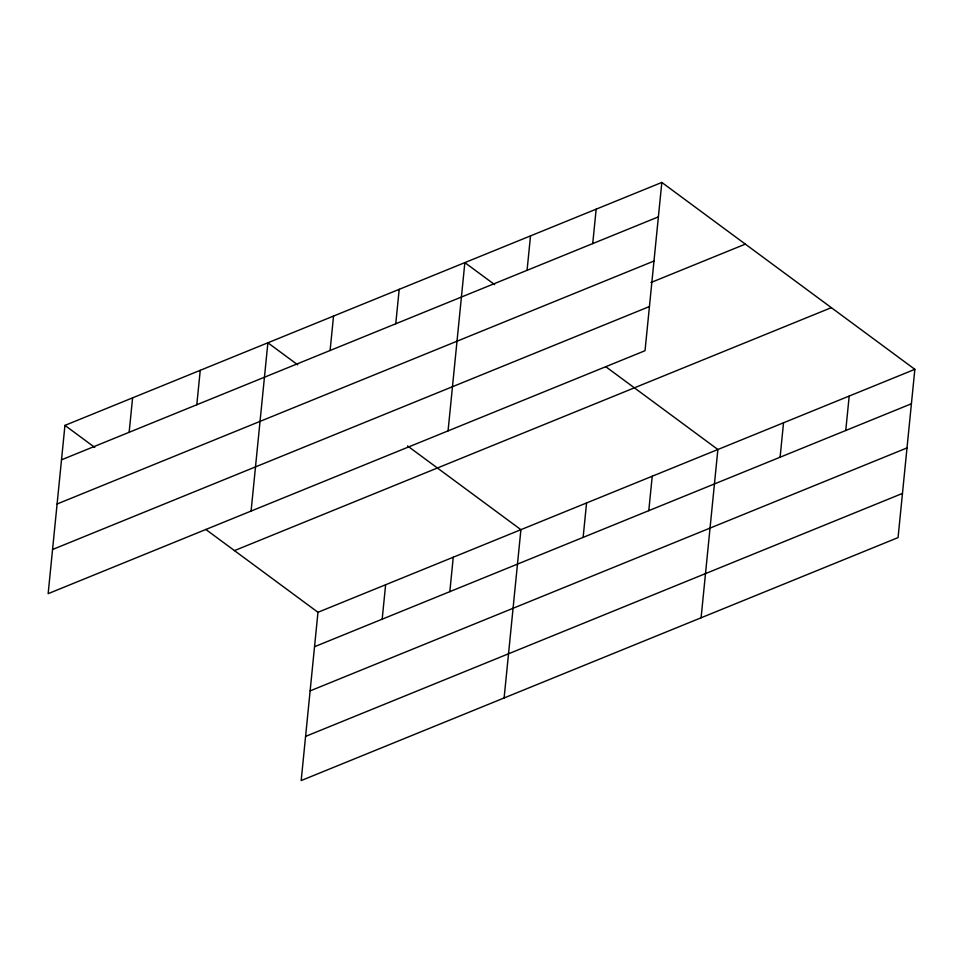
<?xml version="1.0" encoding="UTF-8"?>
<svg xmlns="http://www.w3.org/2000/svg" width="963" height="963" viewBox="0 0 963 963"><rect width="100%" height="100%" fill="white"/><g stroke="black" fill="none" stroke-linecap="round" stroke-linejoin="round"><path stroke-width="1.44" d="M64.942 425.393L48.15 593.665L645.029 350.713L661.822 182.44L64.942 425.393L94.771 447.422M129.15 432.291L132.593 397.863M196.801 404.749L200.244 370.322M251.09 511.064L267.883 342.792L297.699 364.821M330.104 350.496L333.535 316.069M205.793 529.433L317.971 612.287L301.178 780.56L898.058 537.607L914.85 369.335L661.822 182.44M395.757 323.773L399.2 289.345M382.179 619.173L385.621 584.746M448.06 430.894L464.852 262.622L494.669 284.639M449.829 591.643L453.26 557.216M527.074 270.314L530.505 235.887M504.118 697.958L520.911 529.674L407.542 445.941M592.726 243.591L596.169 209.164M583.133 537.378L586.563 502.951M648.785 510.655L652.228 476.228M701.088 617.777L717.88 449.504L605.703 366.65M780.102 457.208L783.533 422.781M845.755 430.485L849.197 396.058M61.512 459.82L658.391 216.868M57.106 503.986L653.973 261.033M650.94 282.532L745.326 244.121M52.556 549.5L649.435 306.547M234.478 550.607L831.346 307.654M317.971 612.287L914.85 369.335M314.54 646.715L911.419 403.762M310.134 690.88L907.002 447.927M305.584 736.394L902.463 493.429"/></g></svg>
